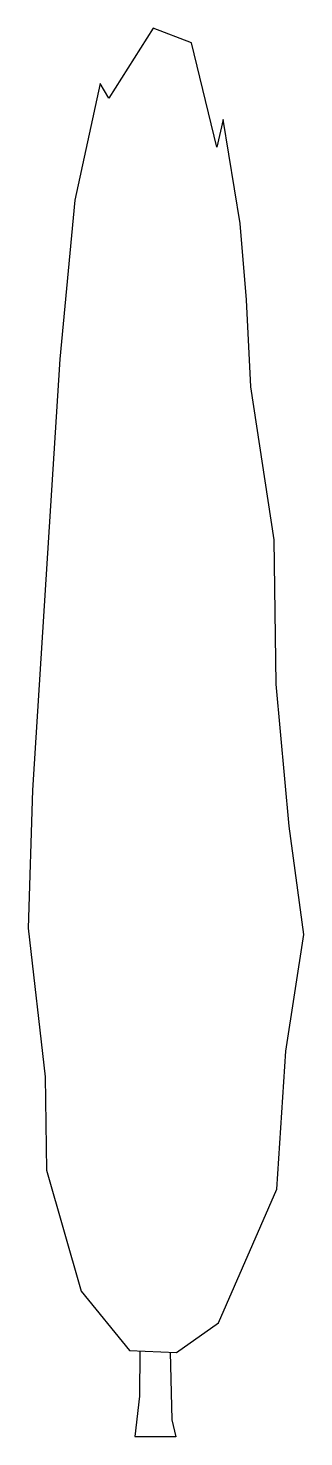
# Model space of a CAD drawing. Header units: metres. Extents: x -1.4 to 1.2, y 0 to 13.7.
import ezdxf

# ---------------------------------------------------------------- set-up
doc = ezdxf.new("R2010")
doc.units = ezdxf.units.M
doc.header["$LTSCALE"] = 0.2

msp = doc.modelspace()

# ---------------------------------------------------------------- linework, layer by layer
for p, q in [((-0.396, 0.002), (-0.396, 0)), ((-0.396, 0), (0, 0))]:
    msp.add_line(p, q)
at = {"flags": 128}
msp.add_lwpolyline([(-0.218, 13.658), (-0.65, 12.978), (-0.733, 13.122), (-0.98, 11.99), (-1.124, 10.447), (-1.227, 8.821), (-1.391, 6.269), (-1.433, 4.931), (-1.268, 3.49), (-1.254, 2.584), (-0.918, 1.411), (-0.45, 0.835), (0.006, 0.814), (0.414, 1.103), (0.98, 2.399), (1.068, 3.737), (1.244, 4.869), (1.1, 5.919), (0.976, 7.298), (0.956, 8.697), (0.729, 10.179), (0.688, 11.023), (0.626, 11.764), (0.462, 12.773), (0.4, 12.505), (0.153, 13.514)], close=True, dxfattribs=at)
for points in [[(-0.348, 0.827), (-0.353, 0.391), (-0.396, 0.002)], [(-0.053, 0.82), (-0.037, 0.162), (0, -0.002)]]:
    msp.add_lwpolyline(points, dxfattribs=at)

doc.saveas('drawing.dxf')
